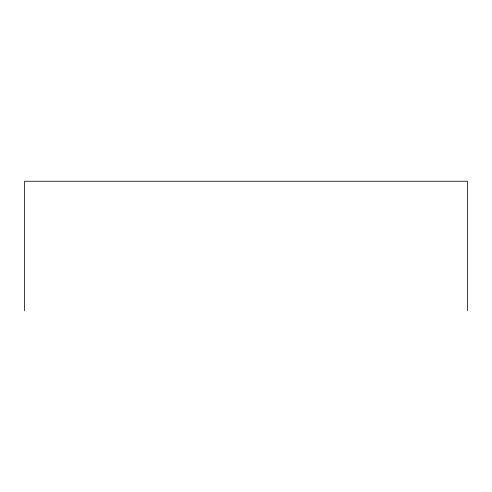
<?xml version="1.0" encoding="UTF-8"?>
<svg xmlns="http://www.w3.org/2000/svg" width="492" height="492" viewBox="0 0 492 492"><rect width="100%" height="100%" fill="white"/><g stroke="black" fill="none" stroke-linecap="round" stroke-linejoin="round"><path stroke-width="0.74" d="M467.4 310.753L467.4 181.247L24.6 181.247L24.6 310.753"/></g></svg>
